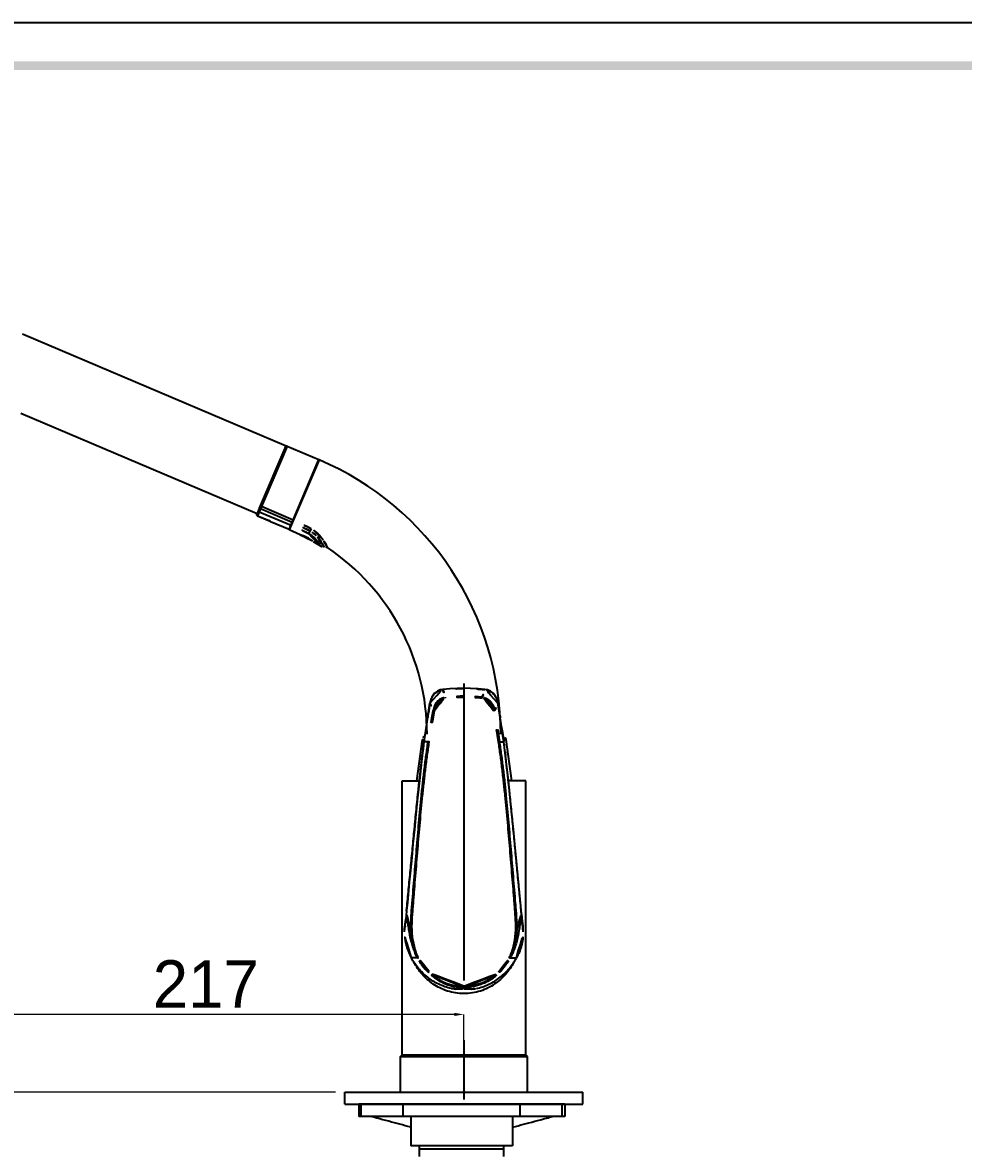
# Model space of a CAD drawing. Extents: x 16296660632 to 16296673174, y -37409619871 to -37409617131.
# Drawn here: x 16296672044.4 to 16296672440.2, y -37409617605.9 to -37409617131.2 of the extents above; entities that cross this region are included whole.
import ezdxf

# ---------------------------------------------------------------- set-up
doc = ezdxf.new("R2010")
doc.units = 0
doc.header["$LTSCALE"] = 10
doc.header["$MEASUREMENT"] = 0
doc.header["$PDMODE"] = 3
doc.header["$PDSIZE"] = -10
doc.linetypes.add('CENTER', pattern=[2, 1.25, -0.25, 0.25, -0.25])
doc.layers.get('0').update_dxf_attribs({"linetype": 'CONTINUOUS'})
doc.layers.get('DEFPOINTS').update_dxf_attribs({"linetype": 'CONTINUOUS'})
for name, color, linetype in [('02___PRT_ALL_AXES', 7, 'CONTINUOUS'), ('06___PRT_ALL_SURFS', 7, 'CONTINUOUS'), ('3500S01', 7, 'CONTINUOUS'), ('___SHELL_8_1', 7, 'CONTINUOUS'), ('标注', 1, 'CONTINUOUS')]:
    doc.layers.add(name, color=color, linetype=linetype)
doc.styles.add('Daelim Dimension', font='', dxfattribs={"height": 1})
doc.styles.get('Daelim Dimension').set_extended_font_data('나눔고딕')
doc.dimstyles.new('DEFAULT', dxfattribs={"dimscale": 2, "dimtxt": 2, "dimasz": 2, "dimexe": 0, "dimexo": 2, "dimgap": 1, "dimtad": 1, "dimdec": 1, "dimzin": 9, "dimdsep": 46, "dimtxsty": 'Daelim Dimension', "dimcen": 0.5, "dimclrd": 252, "dimclre": 252, "dimclrt": 3, "dimadec": 1, "dimazin": 0, "dimtfac": 1, "dimtdec": 1, "dimtix": 1, "dimtmove": 0, "dimatfit": 3, "dimfxl": 1, "dimtolj": 1, "dimtzin": 1, "dimlwd": 9, "dimlwe": 9, "dimarcsym": 0})

# ---------------------------------------------------------------- blocks, each defined once
blk = doc.blocks.new('*D9')
at = {"color": 5, "lineweight": 9, "transparency": 16777216}
for p, q in [((16296672008.97116, -37409617313.46023), (16296671921.23816, -37409617313.46023)), ((16296671921.23816, -37409617577.35965), (16296671921.23816, -37409617317.46023)), ((16296672176.03809, -37409617581.35965), (16296671921.23816, -37409617581.35965))]:
    blk.add_line(p, q, dxfattribs=at)
at = {"color": 5, "transparency": 16777216}
for points in [[(16296671920.5715, -37409617317.46023), (16296671921.90483, -37409617317.46023), (16296671921.23816, -37409617313.46023)], [(16296671920.5715, -37409617577.35965), (16296671921.90483, -37409617577.35965), (16296671921.23816, -37409617581.35965)]]:
    blk.add_solid(points, dxfattribs=at)
at = {"layer": 'DEFPOINTS', "color": 0, "transparency": 16777216}
for p in [(16296671921.23816, -37409617313.46023), (16296672012.97116, -37409617313.46023), (16296672180.03809, -37409617581.35965)]:
    blk.add_point(p, dxfattribs=at)
at = {"color": 7, "transparency": 16777216, "insert": (16296671908.35119, -37409617447.40994), "char_height": 20, "attachment_point": 5, "rotation": 90, "style": 'Daelim Dimension'}
blk.add_mtext('\\A1;268', dxfattribs=at)
blk = doc.blocks.new('*D11')
at = {"color": 5, "lineweight": 9, "transparency": 16777216}
for p, q in [((16296672012.9118, -37409617317.453453), (16296672012.9118, -37409617548.609772)), ((16296672226.081181, -37409617548.609772), (16296672016.9118, -37409617548.609772)), ((16296672230.081181, -37409617567.698288), (16296672230.081181, -37409617548.609772))]:
    blk.add_line(p, q, dxfattribs=at)
at = {"color": 5, "transparency": 16777216}
for points in [[(16296672016.9118, -37409617547.943108), (16296672016.9118, -37409617549.276443), (16296672012.9118, -37409617548.609772)], [(16296672226.081181, -37409617547.943108), (16296672226.081181, -37409617549.276443), (16296672230.081181, -37409617548.609772)]]:
    blk.add_solid(points, dxfattribs=at)
at = {"layer": 'DEFPOINTS', "color": 0, "transparency": 16777216}
for p in [(16296672012.9118, -37409617313.453453), (16296672012.9118, -37409617548.609772), (16296672230.081181, -37409617571.698288)]:
    blk.add_point(p, dxfattribs=at)
at = {"color": 7, "transparency": 16777216, "insert": (16296672121.49649, -37409617535.822937), "char_height": 20, "attachment_point": 5, "style": 'Daelim Dimension'}
blk.add_mtext('\\A1;217', dxfattribs=at)
blk = doc.blocks.new('*D13')
at = {"color": 5, "lineweight": 9, "transparency": 16777216}
for p, q in [((16296671992.894489, -37409617254.890663), (16296671872.35091, -37409617254.890663)), ((16296671872.35091, -37409617577.35965), (16296671872.35091, -37409617258.890663)), ((16296672176.03809, -37409617581.35965), (16296671872.35091, -37409617581.35965))]:
    blk.add_line(p, q, dxfattribs=at)
at = {"color": 5, "transparency": 16777216}
for points in [[(16296671871.68424, -37409617258.890663), (16296671873.01757, -37409617258.890663), (16296671872.35091, -37409617254.890663)], [(16296671871.68424, -37409617577.35965), (16296671873.01757, -37409617577.35965), (16296671872.35091, -37409617581.35965)]]:
    blk.add_solid(points, dxfattribs=at)
at = {"layer": 'DEFPOINTS', "color": 0, "transparency": 16777216}
for p in [(16296671872.35091, -37409617254.890663), (16296671996.894489, -37409617254.890663), (16296672180.03809, -37409617581.35965)]:
    blk.add_point(p, dxfattribs=at)
at = {"color": 7, "transparency": 16777216, "insert": (16296671858.94891, -37409617418.125153), "char_height": 20, "attachment_point": 5, "rotation": 90, "style": 'Daelim Dimension'}
blk.add_mtext('\\A1;326.5', dxfattribs=at)

msp = doc.modelspace()

# ---------------------------------------------------------------- linework, layer by layer
at = {"color": 7, "linetype": 'Continuous'}
for p, q in [((16296672169.161039, -37409617315.232384), (16296672156.646441, -37409617344.683777)), ((16296672161.1959, -37409617346.762306), (16296672156.646441, -37409617344.683777)), ((16296672169.87686, -37409617351.600754), (16296672166.8657, -37409617349.784119)), ((16296672237.79113, -37409617415.487503), (16296672237.8283, -37409617415.135437)), ((16296672238.9067, -37409617411.939507), (16296672238.917919, -37409617411.827347)), ((16296672244.36183, -37409617417.628952), (16296672244.395559, -37409617417.619713)), ((16296672246.86655, -37409617433.852989), (16296672246.06929, -37409617428.305153)), ((16296672212.4702, -37409617432.982277), (16296672213.420759, -37409617432.982277)), ((16296672244.65131, -37409617433.92543), (16296672244.641451, -37409617433.862244)), ((16296672245.10845, -37409617433.859657), (16296672245.098591, -37409617433.796494)), ((16296672245.10844, -37409617433.859657), (16296672246.8489, -37409617433.85965)), ((16296672246.74161, -37409617432.982277), (16296672247.69216, -37409617432.982277)), ((16296672246.84568, -37409617433.836708), (16296672246.842489, -37409617433.813766)), ((16296672246.848869, -37409617433.859657), (16296672246.84568, -37409617433.836708)), ((16296672246.84889, -37409617433.859642), (16296672246.86655, -37409617433.852997)), ((16296672254.170799, -37409617504.816292), (16296672254.16515, -37409617504.757812)), ((16296672254.174299, -37409617504.852478), (16296672254.170799, -37409617504.816292)), ((16296672254.4018, -37409617507.123573), (16296672254.17157, -37409617504.756317)), ((16296672254.171631, -37409617504.911987), (16296672254.174259, -37409617504.852417)), ((16296672254.19898, -37409617505.108063), (16296672254.174259, -37409617504.852417)), ((16296672254.322969, -37409617506.386848), (16296672254.19898, -37409617505.108063)), ((16296672254.745831, -37409617510.679604), (16296672254.736401, -37409617510.5858)), ((16296672254.877899, -37409617511.881409), (16296672254.745411, -37409617510.580948)), ((16296672205.081181, -37409617513.85965), (16296672205.137341, -37409617512.200813)), ((16296672254.92066, -37409617512.392967), (16296672254.87598, -37409617511.961014)), ((16296672255.081181, -37409617513.85965), (16296672254.877899, -37409617511.881409)), ((16296672255.081181, -37409617513.85965), (16296672254.92066, -37409617512.392967)), ((16296672255.081181, -37409617513.85965), (16296672255.025021, -37409617512.20079)), ((16296672249.60153, -37409617524.860367), (16296672252.148979, -37409617524.860397)), ((16296672226.831181, -37409617537.934647), (16296672226.831181, -37409617537.824547)), ((16296672233.331181, -37409617537.824547), (16296672233.331181, -37409617537.934647)), ((16296672203.38118, -37409617581.35965), (16296672203.38118, -37409617566.35965)), ((16296672256.781179, -37409617581.35965), (16296672256.781179, -37409617566.35965)), ((16296672180.03809, -37409617586.35965), (16296672180.03809, -37409617581.35965)), ((16296672203.381651, -37409617581.35965), (16296672256.78072, -37409617581.35965)), ((16296672280.124281, -37409617586.35965), (16296672280.124281, -37409617581.35965)), ((16296672185.819969, -37409617586.35965), (16296672185.819969, -37409617591.559647)), ((16296672272.487499, -37409617586.35965), (16296672185.82011, -37409617586.35965)), ((16296672186.891769, -37409617591.559647), (16296672186.891769, -37409617586.35965)), ((16296672204.558689, -37409617591.559647), (16296672204.558689, -37409617586.35965)), ((16296672253.74893, -37409617591.559647), (16296672253.74893, -37409617586.35965)), ((16296672271.41585, -37409617591.559647), (16296672271.41585, -37409617586.35965)), ((16296672272.48764, -37409617586.35965), (16296672272.48764, -37409617591.559647)), ((16296672272.487499, -37409617591.559647), (16296672185.82011, -37409617591.559647)), ((16296672207.753811, -37409617591.559647), (16296672207.753811, -37409617603.85965)), ((16296672250.55381, -37409617591.559647), (16296672250.55381, -37409617603.85965))]:
    msp.add_line(p, q, dxfattribs=at)
at = {"color": 9, "linetype": 'Continuous'}
msp.add_line((16296672165.80183, -37409617344.224197), (16296672164.72632, -37409617346.258957), dxfattribs=at)
for p, q in [((16296672180.03809, -37409617581.35965), (16296672280.124281, -37409617581.35965)), ((16296672180.03809, -37409617586.35965), (16296672280.124281, -37409617586.35965)), ((16296672211.35253, -37409617608.35965), (16296672211.35253, -37409617603.85965)), ((16296672246.95253, -37409617608.35965), (16296672246.95253, -37409617603.85965))]:
    msp.add_line(p, q)
at = {"color": 2}
msp.add_lwpolyline([(16296671793.750851, -37409617131.239197), (16296673174.182779, -37409617131.239197), (16296673174.182779, -37409618103.587517), (16296671793.750851, -37409618103.587517)], close=True, dxfattribs=at)
at = {"ltscale": 0.5}
msp.add_lwpolyline([(16296671793.750851, -37409617131.239197), (16296673174.182779, -37409617131.239197), (16296673174.182779, -37409618103.587517), (16296671793.750851, -37409618103.587517)], close=True, dxfattribs=at)
at = {"color": 7, "linetype": 'Continuous'}
for points in [[(16296672238.917919, -37409617411.827347), (16296672236.04377, -37409617411.58625), (16296672232.915621, -37409617411.429268), (16296672230.081181, -37409617411.383148)], [(16296672244.395559, -37409617417.619713), (16296672244.025221, -37409617416.163383), (16296672243.322531, -37409617414.685287), (16296672242.380381, -37409617413.490334), (16296672241.25065, -37409617412.603149), (16296672239.98983, -37409617412.041061), (16296672238.91791, -37409617411.827431)], [(16296672246.06929, -37409617428.305153), (16296672245.21862, -37409617422.729958), (16296672244.395571, -37409617417.619713)], [(16296672252.056259, -37409617482.689659), (16296672251.50308, -37409617476.924492), (16296672250.91811, -37409617470.850517), (16296672250.288111, -37409617464.414383), (16296672249.589491, -37409617457.536583), (16296672248.797079, -37409617450.149094), (16296672247.893551, -37409617442.1875), (16296672246.86656, -37409617433.852997)], [(16296672254.17157, -37409617504.756317), (16296672253.85508, -37409617501.470551), (16296672253.47135, -37409617497.464272), (16296672253.045389, -37409617493.020363), (16296672252.056259, -37409617482.689659)], [(16296672254.745411, -37409617510.58094), (16296672254.607599, -37409617509.20871), (16296672254.4018, -37409617507.123573)]]:
    msp.add_lwpolyline(points, dxfattribs=at)
for centre, radius, start, end in [((16296672120.08036, -37409617430.737083), 125.5, 0, 66.97823938), ((16296672170.941799, -37409617349.908142), 1.999716, 237.82289545, 278.43231012), ((16296672171.528311, -37409617353.864449), 1.99979, 56.20539473, 98.43252632), ((16296672120.08036, -37409617430.737083), 94.5, 0, 56.20715246), ((16296672230.127041, -37409617499.785622), 88.292922, 90.02972498, 95.76663796), ((16296672230.085541, -37409617488.174217), 73.450866, 90.00338777, 96.05802181), ((16296672230.08255, -37409617489.126587), 74.046122, 90.00109283, 95.97814006), ((16296672230.03533, -37409617499.785622), 88.292922, 84.23336204, 89.97027502), ((16296672230.07683, -37409617488.174217), 73.450866, 83.94197819, 89.99661223), ((16296672230.079809, -37409617489.126587), 74.046122, 84.02185994, 89.99890717), ((16296672151.27997, -37409617384.151627), 91.927206, 340.3031201, 342.40515916), ((16296669610.05789, -37409617842.52948), 2666.090722, 8.817184518, 9.101292432), ((16296669850.030951, -37409617807.372414), 2424.027226, 8.865407961, 9.177883019), ((16296672094.42646, -37409617355.157608), 162.429326, 336.18544308, 337.38074031), ((16296671617.64982, -37409617521.967194), 635.338035, 7.975413554, 9.452081579), ((16296672120.08036, -37409617430.737083), 125.5, 3.16251116, 4.13974572), ((16296672214.34985, -37409617433.259651), 1.9, 112.3471268, 171.60547794), ((16296672245.812519, -37409617433.259651), 1.9, 8.39452206, 67.6528732), ((16296672073.818239, -37409617458.022888), 174.709682, 7.40374661, 7.94981989), ((16296671877.346251, -37409617483.140648), 372.780537, 6.69548471, 7.34071579), ((16296673450.02537, -37409617390.776863), 1201.278444, 185.522536503, 185.723707266), ((16296672847.25042, -37409617451.147346), 595.487849, 185.737767447, 185.861666644), ((16296672230.114639, -37409617514.571068), 21.585716, 332.04379049, 334.14249926), ((16296672232.21073, -37409617515.636047), 19.685772, 332.057727, 334.41567932)]:
    msp.add_arc(centre, radius, start, end, dxfattribs=at)
at = {"color": 9, "linetype": 'Continuous'}
for radius, start in [(95.550068, 62.14391307), (96.792807, 62.14391307), (97.851577, 62.14420293)]:
    msp.add_arc((16296672120.08036, -37409617430.737083), radius, start, 66.97823938, dxfattribs=at)
for points, knots in [([(16296672170.863411, -37409617348.950089), (16296672170.2533, -37409617348.038742), (16296672169.17255, -37409617346.70005), (16296672167.401159, -37409617345.177856), (16296672166.353889, -37409617344.516296), (16296672165.80127, -37409617344.2239)], [0, 0, 0, 0, 0.4707778603, 0.731621054, 1, 1, 1, 1]), ([(16296672164.72633, -37409617346.258957), (16296672165.16592, -37409617346.491386), (16296672165.986879, -37409617347.012383), (16296672167.05582, -37409617347.91378), (16296672167.9312, -37409617348.836639), (16296672168.62396, -37409617349.701752), (16296672169.091101, -37409617350.360283), (16296672169.389629, -37409617350.811798), (16296672169.559851, -37409617351.079376), (16296672169.677891, -37409617351.270592), (16296672169.75308, -37409617351.394829), (16296672169.796949, -37409617351.4673), (16296672169.82843, -37409617351.5205), (16296672169.857929, -37409617351.56739), (16296672169.86338, -37409617351.580269), (16296672169.879499, -37409617351.603142), (16296672169.87719, -37409617351.60096)], [0, 0, 0, 0, 0.1985451037, 0.3865075241, 0.5569908763, 0.7055908088, 0.8286705276, 0.8792503929, 0.921669761, 0.9553603113, 0.9688033413, 0.9799116333, 0.9886351257, 0.99492412, 0.9987289622, 1, 1, 1, 1]), ([(16296672167.89469, -37409617347.065437), (16296672167.516911, -37409617346.698196), (16296672166.69895, -37409617345.99733), (16296672165.789289, -37409617345.418297), (16296672165.30711, -37409617345.160294)], [0, 0, 0, 0, 0.4906837675, 1, 1, 1, 1]), ([(16296672171.23505, -37409617351.886276), (16296672171.23649, -37409617351.887947), (16296672171.226839, -37409617351.87056), (16296672171.22369, -37409617351.861069), (16296672171.20546, -37409617351.824883), (16296672171.175301, -37409617351.762009), (16296672171.118361, -37409617351.647057), (16296672171.033871, -37409617351.478317), (16296672170.923401, -37409617351.263763), (16296672170.729481, -37409617350.897102), (16296672170.260201, -37409617350.059273), (16296672169.58563, -37409617349.019814), (16296672168.716579, -37409617347.916656), (16296672168.184731, -37409617347.347389), (16296672167.89469, -37409617347.065437)], [0, 0, 0, 0, 0.0011209913, 0.0046139713, 0.0104634159, 0.0186537718, 0.0419918227, 0.0743734575, 0.1153821047, 0.1645892219, 0.2856333302, 0.6041037327, 0.794085013, 1, 1, 1, 1]), ([(16296672172.640619, -37409617352.202568), (16296672172.63707, -37409617352.198288), (16296672172.63397, -37409617352.185669), (16296672172.623911, -37409617352.16613), (16296672172.60652, -37409617352.125633), (16296672172.57523, -37409617352.057312), (16296672172.52816, -37409617351.953331), (16296672172.46715, -37409617351.821457), (16296672172.359591, -37409617351.592461), (16296672172.191299, -37409617351.245781), (16296672171.94599, -37409617350.765907), (16296672171.643259, -37409617350.210197), (16296672171.281059, -37409617349.593193), (16296672171.01001, -37409617349.169067), (16296672170.863411, -37409617348.950089)], [0, 0, 0, 0, 0.0044944812, 0.0100771019, 0.0178742897, 0.0400524837, 0.070877365, 0.1101290231, 0.1575243403, 0.2754201277, 0.4216726158, 0.5932029044, 0.7869559589, 1, 1, 1, 1])]:
    msp.add_open_spline(points, degree=3, knots=knots, dxfattribs=at)
at = {"color": 7, "linetype": 'Continuous'}
for points, knots in [([(16296672161.1959, -37409617346.762306), (16296672161.501829, -37409617346.844002), (16296672162.532141, -37409617347.15625), (16296672164.22443, -37409617347.887367), (16296672165.77783, -37409617348.891502), (16296672166.620399, -37409617349.572998), (16296672166.8657, -37409617349.784119)], [0, 0, 0, 0, 0.1467626476, 0.4983564665, 0.8499724078, 1, 1, 1, 1]), ([(16296672242.5821, -37409617420.799713), (16296672242.48077, -37409617420.167473), (16296672242.143761, -37409617418.919746), (16296672241.32733, -37409617417.513046), (16296672240.42642, -37409617416.593582), (16296672239.63254, -37409617416.038849), (16296672238.743771, -37409617415.652809), (16296672238.110279, -37409617415.521507), (16296672237.79113, -37409617415.487503)], [0, 0, 0, 0, 0.2498130964, 0.4993525097, 0.6244702424, 0.7496078324, 0.8747799162, 1, 1, 1, 1]), ([(16296672243.026079, -37409617420.742981), (16296672242.908461, -37409617420.070229), (16296672242.52549, -37409617418.745262), (16296672241.62315, -37409617417.264053), (16296672240.64501, -37409617416.301643), (16296672239.791389, -37409617415.721802), (16296672238.842381, -37409617415.315964), (16296672238.16815, -37409617415.174004), (16296672237.8283, -37409617415.135437)], [0, 0, 0, 0, 0.2499081964, 0.4995042547, 0.624616364, 0.7497235408, 0.8748444546, 1, 1, 1, 1]), ([(16296672244.361839, -37409617417.628952), (16296672244.238979, -37409617416.936127), (16296672243.829069, -37409617415.572968), (16296672242.863449, -37409617414.0672), (16296672241.83161, -37409617413.099388), (16296672240.93906, -37409617412.51992), (16296672239.954081, -37409617412.116722), (16296672239.257509, -37409617411.976837), (16296672238.9067, -37409617411.939507)], [0, 0, 0, 0, 0.2497322475, 0.4992671718, 0.6244183439, 0.7495833993, 0.8747879148, 1, 1, 1, 1]), ([(16296672242.5821, -37409617420.799713), (16296672242.66996, -37409617420.785683), (16296672242.81761, -37409617420.764473), (16296672242.9659, -37409617420.746033), (16296672243.026079, -37409617420.742973)], [0, 0, 0, 0, 0.5961887817, 1, 1, 1, 1]), ([(16296672244.6415, -37409617433.862228), (16296672244.690001, -37409617433.854721), (16296672244.842211, -37409617433.831833), (16296672244.99439, -37409617433.808258), (16296672245.098591, -37409617433.796494)], [0, 0, 0, 0, 0.3187863389, 1, 1, 1, 1]), ([(16296672244.651291, -37409617433.92543), (16296672244.699789, -37409617433.917923), (16296672244.85203, -37409617433.895027), (16296672245.00424, -37409617433.871452), (16296672245.10844, -37409617433.859657)], [0, 0, 0, 0, 0.3188317928, 1, 1, 1, 1]), ([(16296672249.538031, -37409617523.984818), (16296672249.94516, -37409617523.136093), (16296672250.64015, -37409617521.379387), (16296672251.580549, -37409617517.727524), (16296672252.018259, -37409617513.015457), (16296672251.85066, -37409617508.307777), (16296672251.57513, -37409617504.548866), (16296672251.34613, -37409617501.729012), (16296672251.1182, -37409617498.9077), (16296672250.811769, -37409617495.143303), (16296672250.424841, -37409617490.434952), (16296672249.958691, -37409617484.781807), (16296672249.329691, -37409617477.238319), (16296672248.53582, -37409617467.804062), (16296672247.66354, -37409617458.373558), (16296672246.86566, -37409617450.836647), (16296672246.20656, -37409617445.189537), (16296672245.60008, -37409617440.490334), (16296672245.072309, -37409617436.736816), (16296672244.796539, -37409617434.861794), (16296672244.651291, -37409617433.92543)], [0, 0, 0, 0, 0.0311204693, 0.0622339918, 0.1244139506, 0.1866799617, 0.2178417105, 0.2490182306, 0.2802101129, 0.3114181694, 0.3738800398, 0.4363924126, 0.4989443038, 0.6241323672, 0.7493900185, 0.8120358989, 0.8746894544, 0.9373461297, 0.9686739539, 1, 1, 1, 1]), ([(16296672249.96686, -37409617524.137497), (16296672250.78256, -37409617522.439148), (16296672251.942261, -37409617518.803619), (16296672252.487961, -37409617513.149582), (16296672252.33243, -37409617508.428749), (16296672252.0574, -37409617504.661873), (16296672251.748791, -37409617500.892662), (16296672251.364941, -37409617496.177094), (16296672250.89756, -37409617490.514526), (16296672250.429199, -37409617484.84713), (16296672249.79785, -37409617477.284332), (16296672249.002399, -37409617467.825729), (16296672248.130409, -37409617458.370667), (16296672247.332809, -37409617450.814056), (16296672246.672819, -37409617445.15229), (16296672246.06389, -37409617440.441032), (16296672245.532459, -37409617436.678108), (16296672245.25473, -37409617434.798363), (16296672245.10844, -37409617433.859657)], [0, 0, 0, 0, 0.0621397396, 0.1243100681, 0.1865624831, 0.2177165838, 0.2488879471, 0.3112881753, 0.3737581436, 0.4362807228, 0.4988438711, 0.6240562973, 0.7493390678, 0.8119971937, 0.8746628199, 0.9373320533, 0.9686667034, 1, 1, 1, 1]), ([(16296672246.855049, -37409617433.810112), (16296672246.85635, -37409617433.809639), (16296672246.85792, -37409617433.809036), (16296672246.860121, -37409617433.807716), (16296672246.86006, -37409617433.807121)], [0, 0, 0, 0, 0.7013571128, 1, 1, 1, 1]), ([(16296672254.16515, -37409617504.757812), (16296672253.9149, -37409617502.168854), (16296672253.409, -37409617496.886574), (16296672252.641331, -37409617488.888657), (16296672251.86095, -37409617480.751358), (16296672251.0744, -37409617472.568832), (16296672250.27714, -37409617464.358307), (16296672249.16044, -37409617453.386147), (16296672248.23562, -37409617445.159889), (16296672247.584431, -37409617439.677788)], [0, 0, 0, 0, 0.1192884939, 0.2433655368, 0.3684876453, 0.494195591, 0.6203639927, 0.7468110098, 1, 1, 1, 1]), ([(16296672249.96632, -37409617524.137138), (16296672250.36132, -37409617523.402451), (16296672251.058331, -37409617521.88736), (16296672251.864651, -37409617519.528893), (16296672252.501169, -37409617517.130348), (16296672253.03219, -37409617514.712288), (16296672253.447241, -37409617512.275352), (16296672253.7915, -37409617509.8302), (16296672254.03433, -37409617507.374443), (16296672254.135139, -37409617505.733063), (16296672254.171631, -37409617504.911987)], [0, 0, 0, 0, 0.1262853435, 0.2518225553, 0.3769321817, 0.5018048227, 0.6265037052, 0.7510909491, 0.8755728638, 1, 1, 1, 1]), ([(16296672254.74474, -37409617510.574333), (16296672254.707041, -37409617510.202057), (16296672254.52039, -37409617508.348686), (16296672254.33629, -37409617506.495064), (16296672254.18124, -37409617505.014603)], [0, 0, 0, 0, 0.2008744065, 1, 1, 1, 1]), ([(16296672252.14901, -37409617524.860352), (16296672252.37669, -37409617524.431923), (16296672252.83506, -37409617523.578461), (16296672253.43244, -37409617522.256287), (16296672253.856701, -37409617521.128189), (16296672254.14966, -37409617520.213142), (16296672254.339399, -37409617519.519943), (16296672254.504919, -37409617518.821793), (16296672254.702181, -37409617517.887299), (16296672254.97402, -37409617516.241508), (16296672255.078739, -37409617514.811348), (16296672255.081181, -37409617513.85965)], [0, 0, 0, 0, 0.1264933661, 0.2524796422, 0.3779377109, 0.4404900621, 0.5029151258, 0.565257769, 0.627530457, 0.7518812447, 1, 1, 1, 1]), ([(16296672224.831181, -37409617537.697304), (16296672223.913601, -37409617537.497017), (16296672222.105021, -37409617536.999397), (16296672219.501841, -37409617535.964684), (16296672217.06679, -37409617534.630051), (16296672214.825109, -37409617533.041878), (16296672212.77951, -37409617531.25013), (16296672210.34804, -37409617528.639259), (16296672208.840891, -37409617526.417542), (16296672208.013359, -37409617524.860352)], [0, 0, 0, 0, 0.1291372801, 0.2573431145, 0.3843227583, 0.5099858896, 0.6343790756, 0.7575315294, 1, 1, 1, 1]), ([(16296672235.331181, -37409617537.697304), (16296672236.24877, -37409617537.497017), (16296672238.05735, -37409617536.999397), (16296672240.660521, -37409617535.964684), (16296672243.095579, -37409617534.630051), (16296672245.33725, -37409617533.041878), (16296672247.382851, -37409617531.25013), (16296672249.81432, -37409617528.639259), (16296672251.32147, -37409617526.417542), (16296672252.14901, -37409617524.860352)], [0, 0, 0, 0, 0.1291372801, 0.2573431145, 0.3843227583, 0.5099858896, 0.6343790756, 0.7575315294, 1, 1, 1, 1]), ([(16296672244.757311, -37409617530.603073), (16296672245.62286, -37409617529.722618), (16296672246.83963, -37409617528.317772), (16296672248.265909, -37409617526.300888), (16296672248.89304, -37409617525.235733), (16296672249.182039, -37409617524.690773)], [0, 0, 0, 0, 0.500118738, 0.7501340445, 1, 1, 1, 1]), ([(16296672249.182039, -37409617524.690773), (16296672249.23107, -37409617524.716164), (16296672249.32275, -37409617524.761772), (16296672249.446239, -37409617524.816643), (16296672249.531521, -37409617524.849579), (16296672249.57906, -37409617524.860687), (16296672249.59601, -37409617524.862427), (16296672249.601561, -37409617524.86039)], [0, 0, 0, 0, 0.3640184889, 0.6740576628, 0.8930735816, 0.9610314267, 1, 1, 1, 1]), ([(16296672249.538031, -37409617523.984818), (16296672249.58831, -37409617524.008347), (16296672249.682301, -37409617524.050453), (16296672249.80871, -37409617524.100433), (16296672249.89592, -37409617524.129883), (16296672249.944241, -37409617524.138901), (16296672249.961411, -37409617524.139793), (16296672249.96689, -37409617524.137444)], [0, 0, 0, 0, 0.3637010964, 0.6737766843, 0.8929130818, 0.9609283342, 1, 1, 1, 1]), ([(16296672230.081181, -37409617539.863312), (16296672228.89427, -37409617539.86319), (16296672226.536579, -37409617539.675583), (16296672223.13493, -37409617538.855507), (16296672219.981581, -37409617537.568451), (16296672216.25326, -37409617535.381447), (16296672212.3421, -37409617531.885201), (16296672210.01545, -37409617528.468109), (16296672209.07929, -37409617526.690979)], [0, 0, 0, 0, 0.1368619051, 0.2713666223, 0.4019632718, 0.5281182402, 0.7683853321, 1, 1, 1, 1]), ([(16296672251.098459, -37409617526.66172), (16296672250.1633, -37409617528.442322), (16296672247.837561, -37409617531.866333), (16296672243.92458, -37409617535.370377), (16296672240.19322, -37409617537.562508), (16296672237.03653, -37409617538.852821), (16296672233.630619, -37409617539.675056), (16296672231.26972, -37409617539.863182), (16296672230.081181, -37409617539.863312)], [0, 0, 0, 0, 0.231622024, 0.4718684678, 0.5980150882, 0.7286095172, 0.863122833, 1, 1, 1, 1]), ([(16296672245.094049, -37409617530.881027), (16296672245.948339, -37409617530.012543), (16296672247.160179, -37409617528.619308), (16296672248.6224, -37409617526.57222), (16296672249.285311, -37409617525.455803), (16296672249.60125, -37409617524.860474)], [0, 0, 0, 0, 0.4845266404, 0.7319436782, 1, 1, 1, 1]), ([(16296672230.081181, -37409617537.203377), (16296672229.38236, -37409617537.203377), (16296672227.98382, -37409617537.13884), (16296672225.906679, -37409617536.830391), (16296672223.87388, -37409617536.309647), (16296672221.88838, -37409617535.635078), (16296672219.9788, -37409617534.764313), (16296672218.20245, -37409617533.647758), (16296672216.569111, -37409617532.337387), (16296672215.556669, -37409617531.377701), (16296672215.068199, -37409617530.881027)], [0, 0, 0, 0, 0.1251646848, 0.2503067233, 0.3754274837, 0.500510584, 0.6255070322, 0.7504015492, 0.875227501, 1, 1, 1, 1]), ([(16296672230.081181, -37409617536.791328), (16296672229.397881, -37409617536.791328), (16296672228.03038, -37409617536.728203), (16296672225.999439, -37409617536.42588), (16296672224.01202, -37409617535.915779), (16296672222.070869, -37409617535.255569), (16296672220.203779, -37409617534.403923), (16296672218.467859, -37409617533.310516), (16296672216.87211, -37409617532.027634), (16296672215.882601, -37409617531.088814), (16296672215.40505, -37409617530.603073)], [0, 0, 0, 0, 0.1251653838, 0.2503076675, 0.3754288831, 0.5005115875, 0.6255056264, 0.7503980605, 0.8752260449, 1, 1, 1, 1]), ([(16296672230.081181, -37409617536.791328), (16296672230.764481, -37409617536.791328), (16296672232.13199, -37409617536.728203), (16296672234.16292, -37409617536.42588), (16296672236.150339, -37409617535.915779), (16296672238.091499, -37409617535.255569), (16296672239.95858, -37409617534.403923), (16296672241.6945, -37409617533.310516), (16296672243.290251, -37409617532.027634), (16296672244.27977, -37409617531.088814), (16296672244.757311, -37409617530.603073)], [0, 0, 0, 0, 0.1251653838, 0.2503076675, 0.3754288831, 0.5005115875, 0.6255056264, 0.7503980605, 0.8752260449, 1, 1, 1, 1]), ([(16296672230.081181, -37409617537.203377), (16296672230.780001, -37409617537.203377), (16296672232.178539, -37409617537.13884), (16296672234.25568, -37409617536.830391), (16296672236.288481, -37409617536.309647), (16296672238.273979, -37409617535.635078), (16296672240.183559, -37409617534.764313), (16296672241.959909, -37409617533.647758), (16296672243.59325, -37409617532.337387), (16296672244.60569, -37409617531.377701), (16296672245.09417, -37409617530.881027)], [0, 0, 0, 0, 0.1251646848, 0.2503067233, 0.3754274837, 0.500510584, 0.6255070322, 0.7504015492, 0.875227501, 1, 1, 1, 1]), ([(16296672244.757299, -37409617530.603073), (16296672244.79607, -37409617530.640404), (16296672244.86854, -37409617530.708221), (16296672244.9566, -37409617530.785652), (16296672245.016781, -37409617530.833969), (16296672245.05032, -37409617530.858902), (16296672245.074659, -37409617530.873894), (16296672245.08881, -37409617530.880989), (16296672245.09417, -37409617530.881027)], [0, 0, 0, 0, 0.3681425767, 0.679122071, 0.8013553942, 0.8968245788, 0.9633057975, 1, 1, 1, 1]), ([(16296672224.831181, -37409617537.697304), (16296672224.96517, -37409617537.726547), (16296672225.22611, -37409617537.77977), (16296672225.60309, -37409617537.845978), (16296672225.94544, -37409617537.896263), (16296672226.24118, -37409617537.931221), (16296672226.48247, -37409617537.95118), (16296672226.65876, -37409617537.959801), (16296672226.768299, -37409617537.95549), (16296672226.816099, -37409617537.9487), (16296672226.831181, -37409617537.939201), (16296672226.831181, -37409617537.934647)], [0, 0, 0, 0, 0.2030841875, 0.3942741507, 0.5667458245, 0.7152782632, 0.8355308952, 0.9242049571, 0.9789166578, 0.9932547278, 1, 1, 1, 1]), ([(16296672226.831181, -37409617537.824547), (16296672226.831181, -37409617537.817383), (16296672226.857201, -37409617537.803337), (16296672226.902, -37409617537.798264), (16296672226.981581, -37409617537.791641), (16296672227.14233, -37409617537.790817), (16296672227.41394, -37409617537.798553), (16296672227.81241, -37409617537.816658), (16296672228.298519, -37409617537.838531), (16296672228.853121, -37409617537.859093), (16296672229.45507, -37409617537.873528), (16296672229.869829, -37409617537.877007), (16296672230.081181, -37409617537.877007)], [0, 0, 0, 0, 0.0066036773, 0.0213008138, 0.045145599, 0.0781393005, 0.1703394885, 0.2944716046, 0.4457129158, 0.6181769106, 0.8054287248, 1, 1, 1, 1]), ([(16296672230.081181, -37409617537.877007), (16296672230.429701, -37409617537.877007), (16296672231.089701, -37409617537.86776), (16296672231.99054, -37409617537.834373), (16296672232.62878, -37409617537.802429), (16296672233.015659, -37409617537.790878), (16296672233.16147, -37409617537.791061), (16296672233.22097, -37409617537.794922)], [0, 0, 0, 0, 0.3328410015, 0.6302898271, 0.8609086233, 0.9430579377, 1, 1, 1, 1]), ([(16296672233.22097, -37409617537.794922), (16296672233.248659, -37409617537.796707), (16296672233.27997, -37409617537.798317), (16296672233.331181, -37409617537.813423), (16296672233.331181, -37409617537.824547)], [0, 0, 0, 0, 0.713642203, 1, 1, 1, 1]), ([(16296672233.331181, -37409617537.934647), (16296672233.331181, -37409617537.941811), (16296672233.3624, -37409617537.952744), (16296672233.38261, -37409617537.953796), (16296672233.399879, -37409617537.955116)], [0, 0, 0, 0, 0.2927294945, 1, 1, 1, 1]), ([(16296672233.399879, -37409617537.955116), (16296672233.48715, -37409617537.961761), (16296672233.72143, -37409617537.949478), (16296672234.145929, -37409617537.908546), (16296672234.703199, -37409617537.82473), (16296672235.112591, -37409617537.745018), (16296672235.331181, -37409617537.697304)], [0, 0, 0, 0, 0.1345370916, 0.3590690034, 0.6560997572, 1, 1, 1, 1])]:
    msp.add_open_spline(points, degree=3, knots=knots, dxfattribs=at)
for points in [[(16296672246.84248, -37409617433.813766), (16296672246.84671, -37409617433.812714), (16296672246.850941, -37409617433.811592), (16296672246.855049, -37409617433.810112)], [(16296672254.17429, -37409617504.852341), (16296672254.17729, -37409617504.840492), (16296672254.178419, -37409617504.827972), (16296672254.177299, -37409617504.815804)]]:
    msp.add_open_spline(points, degree=3, dxfattribs=at)
for points, start_tangent, end_tangent in [([(16296672207.753731, -37409617596.092079), (16296672205.33563, -37409617595.443031), (16296672200.851589, -37409617594.2379), (16296672196.041479, -37409617592.943703), (16296672190.901211, -37409617591.559647)], (-0.9658544545, 0.2590852614), (-0.9655918931, 0.2600621001)), ([(16296672250.55389, -37409617596.092079), (16296672252.971979, -37409617595.443031), (16296672257.45603, -37409617594.2379), (16296672262.26613, -37409617592.943703), (16296672267.40641, -37409617591.559647)], (0.9658544545, 0.2590852614), (0.9655918931, 0.2600621001))]:
    msp.add_spline(points, degree=3, dxfattribs=dict(at, start_tangent=start_tangent, end_tangent=end_tangent))
at = {"color": 5, "ltscale": 40}
msp.add_trace([(16296671811.89945, -37409617147.619202), (16296671811.89945, -37409617151.156387), (16296673156.03418, -37409617147.619202), (16296673156.03418, -37409617151.156387)], dxfattribs=at)
at = {"layer": '02___PRT_ALL_AXES', "color": 7, "linetype": 'Continuous'}
for p, q in [((16296672212.4702, -37409617432.982277), (16296672210.081181, -37409617450.35965)), ((16296672247.69216, -37409617432.982277), (16296672250.081181, -37409617450.35965)), ((16296672230.081181, -37409617537.203377), (16296672230.081181, -37409617537.877007)), ((16296672207.753811, -37409617591.559647), (16296672207.753811, -37409617603.85965)), ((16296672250.55381, -37409617591.559647), (16296672250.55381, -37409617603.85965)), ((16296672250.55381, -37409617603.85965), (16296672207.753811, -37409617603.85965)), ((16296672246.95253, -37409617605.35965), (16296672211.35253, -37409617605.35965))]:
    msp.add_line(p, q, dxfattribs=at)
at = {"layer": '06___PRT_ALL_SURFS', "color": 7, "linetype": 'Continuous'}
for p, q in [((16296672221.255659, -37409617411.939507), (16296672221.24444, -37409617411.827347)), ((16296672222.371229, -37409617415.487503), (16296672222.334061, -37409617415.135437)), ((16296672215.800529, -37409617417.628952), (16296672215.766809, -37409617417.619713)), ((16296672213.313471, -37409617433.859642), (16296672213.295811, -37409617433.852997)), ((16296672215.053921, -37409617433.859657), (16296672213.313459, -37409617433.85965)), ((16296672213.313499, -37409617433.859657), (16296672213.316681, -37409617433.836708)), ((16296672213.316681, -37409617433.836708), (16296672213.31988, -37409617433.813766)), ((16296672215.053909, -37409617433.859657), (16296672215.06378, -37409617433.796494)), ((16296672215.511049, -37409617433.92543), (16296672215.52092, -37409617433.862244)), ((16296672204.081181, -37409617450.35965), (16296672211.34281, -37409617450.35965)), ((16296672204.081181, -37409617565.659653), (16296672204.081181, -37409617450.35965)), ((16296672256.081181, -37409617450.35965), (16296672248.81967, -37409617450.35965)), ((16296672256.081181, -37409617565.659653), (16296672256.081181, -37409617450.35965)), ((16296672206.30722, -37409617501.471268), (16296672205.981581, -37409617504.851707)), ((16296672205.963381, -37409617505.108063), (16296672205.9881, -37409617504.852417)), ((16296672205.98806, -37409617504.852478), (16296672205.99156, -37409617504.816292)), ((16296672205.346849, -37409617510.169197), (16296672205.25725, -37409617510.867111)), ((16296672205.28446, -37409617511.881409), (16296672205.41711, -37409617510.579376)), ((16296672205.416531, -37409617510.679604), (16296672205.426109, -37409617510.584267)), ((16296672205.081181, -37409617513.85965), (16296672205.28446, -37409617511.881409)), ((16296672205.081181, -37409617513.85965), (16296672205.241699, -37409617512.392967)), ((16296672205.241699, -37409617512.392967), (16296672205.286381, -37409617511.961014)), ((16296672210.560841, -37409617524.860367), (16296672208.01338, -37409617524.860397)), ((16296672203.38118, -37409617566.35965), (16296672204.081181, -37409617565.659653)), ((16296672203.38118, -37409617566.35965), (16296672256.781179, -37409617566.35965)), ((16296672204.081181, -37409617565.659653), (16296672256.081181, -37409617565.659653)), ((16296672256.781179, -37409617566.35965), (16296672256.081181, -37409617565.659653))]:
    msp.add_line(p, q, dxfattribs=at)
for points in [[(16296672230.081181, -37409617411.383148), (16296672227.24675, -37409617411.429268), (16296672224.118589, -37409617411.58625), (16296672221.24444, -37409617411.827347)], [(16296672221.24445, -37409617411.827431), (16296672220.172541, -37409617412.041061), (16296672218.911711, -37409617412.603149), (16296672217.781981, -37409617413.490334), (16296672216.83983, -37409617414.685287), (16296672216.13715, -37409617416.163383), (16296672215.766809, -37409617417.619713)], [(16296672215.7668, -37409617417.619713), (16296672214.943741, -37409617422.729958), (16296672214.093081, -37409617428.305153), (16296672213.29582, -37409617433.852989)], [(16296672213.295799, -37409617433.852997), (16296672212.27109, -37409617442.16787), (16296672211.36944, -37409617450.111427), (16296672210.57839, -37409617457.483681), (16296672209.88063, -37409617464.350166), (16296672209.251341, -37409617470.77726), (16296672208.667601, -37409617476.837883), (16296672208.116211, -37409617482.584122), (16296672207.600229, -37409617487.971336), (16296672207.125601, -37409617492.930298), (16296672206.30722, -37409617501.471268)], [(16296672205.981581, -37409617504.851707), (16296672205.75482, -37409617507.182243), (16296672205.544729, -37409617509.309334), (16296672205.41712, -37409617510.579369)], [(16296672205.25725, -37409617510.867111), (16296672205.19339, -37409617511.485023), (16296672205.152849, -37409617511.973343), (16296672205.13678, -37409617512.200783)], [(16296672205.610861, -37409617508.639771), (16296672205.594851, -37409617508.714561), (16296672205.460051, -37409617509.443848), (16296672205.346849, -37409617510.169197)], [(16296672254.89073, -37409617510.744507), (16296672254.794399, -37409617510.023323), (16296672254.67458, -37409617509.284019), (16296672254.55158, -37409617508.641121)], [(16296672255.025591, -37409617512.20076), (16296672255.007021, -37409617511.940117), (16296672254.96143, -37409617511.404221), (16296672254.89073, -37409617510.744507)]]:
    msp.add_lwpolyline(points, dxfattribs=at)
for centre, radius, start, end in [((16296672308.882401, -37409617384.151627), 91.927206, 197.59484084, 199.6968799), ((16296672842.512541, -37409617521.967194), 635.338035, 170.547918421, 172.024586446), ((16296674610.131411, -37409617807.372414), 2424.027226, 170.822116981, 171.134592039), ((16296674850.104481, -37409617842.52948), 2666.090722, 170.898707568, 171.182815482), ((16296672365.735901, -37409617355.157608), 162.429326, 202.61925969, 203.81455692), ((16296672386.446301, -37409617458.036827), 174.812802, 172.05019522, 172.59801551), ((16296672582.06707, -37409617483.045143), 372.025444, 172.65973172, 173.30231906), ((16296670847.42416, -37409617374.586761), 1364.794715, 354.281131705, 354.512162671), ((16296671612.91194, -37409617451.147346), 595.487849, 354.138333356, 354.262232553), ((16296672227.951639, -37409617515.636047), 19.685772, 205.58432068, 207.942273), ((16296672230.047729, -37409617514.571068), 21.585716, 205.85750074, 207.95620951)]:
    msp.add_arc(centre, radius, start, end, dxfattribs=at)
for points, knots in [([(16296672215.80052, -37409617417.628952), (16296672215.92338, -37409617416.936127), (16296672216.3333, -37409617415.572968), (16296672217.29892, -37409617414.0672), (16296672218.33075, -37409617413.099388), (16296672219.223301, -37409617412.51992), (16296672220.20829, -37409617412.116722), (16296672220.90485, -37409617411.976837), (16296672221.255659, -37409617411.939507)], [0, 0, 0, 0, 0.2497322475, 0.4992671718, 0.6244183439, 0.7495833993, 0.8747879148, 1, 1, 1, 1]), ([(16296672217.13629, -37409617420.742981), (16296672217.253901, -37409617420.070229), (16296672217.636869, -37409617418.745262), (16296672218.539221, -37409617417.264053), (16296672219.517349, -37409617416.301643), (16296672220.37097, -37409617415.721802), (16296672221.31999, -37409617415.315964), (16296672221.994221, -37409617415.174004), (16296672222.334061, -37409617415.135437)], [0, 0, 0, 0, 0.2499081964, 0.4995042547, 0.624616364, 0.7497235408, 0.8748444546, 1, 1, 1, 1]), ([(16296672217.580259, -37409617420.799713), (16296672217.681589, -37409617420.167473), (16296672218.01861, -37409617418.919746), (16296672218.83503, -37409617417.513046), (16296672219.73595, -37409617416.593582), (16296672220.529819, -37409617416.038849), (16296672221.418591, -37409617415.652809), (16296672222.05208, -37409617415.521507), (16296672222.371229, -37409617415.487503)], [0, 0, 0, 0, 0.2498130964, 0.4993525097, 0.6244702424, 0.7496078324, 0.8747799162, 1, 1, 1, 1]), ([(16296672217.580259, -37409617420.799713), (16296672217.492399, -37409617420.785683), (16296672217.344761, -37409617420.764473), (16296672217.19647, -37409617420.746033), (16296672217.13628, -37409617420.742973)], [0, 0, 0, 0, 0.5961887817, 1, 1, 1, 1]), ([(16296672210.195511, -37409617524.137497), (16296672209.379801, -37409617522.439148), (16296672208.22011, -37409617518.803619), (16296672207.67441, -37409617513.149582), (16296672207.829941, -37409617508.428749), (16296672208.104971, -37409617504.661873), (16296672208.41358, -37409617500.892662), (16296672208.79743, -37409617496.177094), (16296672209.264799, -37409617490.514526), (16296672209.73316, -37409617484.84713), (16296672210.364519, -37409617477.284332), (16296672211.15996, -37409617467.825729), (16296672212.03196, -37409617458.370667), (16296672212.82955, -37409617450.814056), (16296672213.48954, -37409617445.15229), (16296672214.098471, -37409617440.441032), (16296672214.6299, -37409617436.678108), (16296672214.907631, -37409617434.798363), (16296672215.053921, -37409617433.859657)], [0, 0, 0, 0, 0.0621397396, 0.1243100681, 0.1865624831, 0.2177165838, 0.2488879471, 0.3112881753, 0.3737581436, 0.4362807228, 0.4988438711, 0.6240562973, 0.7493390678, 0.8119971937, 0.8746628199, 0.9373320533, 0.9686667034, 1, 1, 1, 1]), ([(16296672210.62434, -37409617523.984818), (16296672210.217199, -37409617523.136093), (16296672209.522221, -37409617521.379387), (16296672208.58181, -37409617517.727524), (16296672208.14411, -37409617513.015457), (16296672208.311701, -37409617508.307777), (16296672208.587231, -37409617504.548866), (16296672208.816231, -37409617501.729012), (16296672209.044161, -37409617498.9077), (16296672209.350599, -37409617495.143303), (16296672209.73752, -37409617490.434952), (16296672210.20368, -37409617484.781807), (16296672210.83268, -37409617477.238319), (16296672211.626551, -37409617467.804062), (16296672212.498831, -37409617458.373558), (16296672213.2967, -37409617450.836647), (16296672213.955799, -37409617445.189537), (16296672214.562281, -37409617440.490334), (16296672215.09005, -37409617436.736816), (16296672215.36582, -37409617434.861794), (16296672215.51108, -37409617433.92543)], [0, 0, 0, 0, 0.0311204693, 0.0622339918, 0.1244139506, 0.1866799617, 0.2178417105, 0.2490182306, 0.2802101129, 0.3114181694, 0.3738800398, 0.4363924126, 0.4989443038, 0.6241323672, 0.7493900185, 0.8120358989, 0.8746894544, 0.9373461297, 0.9686739539, 1, 1, 1, 1]), ([(16296672213.30732, -37409617433.810112), (16296672213.306009, -37409617433.809639), (16296672213.30444, -37409617433.809036), (16296672213.30224, -37409617433.807716), (16296672213.302311, -37409617433.807121)], [0, 0, 0, 0, 0.7013570828, 1, 1, 1, 1]), ([(16296672215.51108, -37409617433.92543), (16296672215.46257, -37409617433.917923), (16296672215.310341, -37409617433.895027), (16296672215.158119, -37409617433.871452), (16296672215.053921, -37409617433.859657)], [0, 0, 0, 0, 0.3188317928, 1, 1, 1, 1]), ([(16296672215.520861, -37409617433.862228), (16296672215.47237, -37409617433.854721), (16296672215.32016, -37409617433.831833), (16296672215.167971, -37409617433.808258), (16296672215.06377, -37409617433.796494)], [0, 0, 0, 0, 0.3187863389, 1, 1, 1, 1]), ([(16296672205.99156, -37409617504.816292), (16296672206.242029, -37409617502.225533), (16296672206.748409, -37409617496.938179), (16296672207.516911, -37409617488.931686), (16296672208.298269, -37409617480.784081), (16296672209.08584, -37409617472.590942), (16296672209.884081, -37409617464.369713), (16296672211.00219, -37409617453.383179), (16296672211.928261, -37409617445.146133), (16296672212.58042, -37409617439.656853)], [0, 0, 0, 0, 0.1192263483, 0.2433024579, 0.3684330424, 0.4941505681, 0.6203296431, 0.7467879783, 1, 1, 1, 1]), ([(16296672210.196039, -37409617524.137138), (16296672209.79985, -37409617523.400238), (16296672209.10104, -37409617521.880432), (16296672208.293249, -37409617519.514542), (16296672207.65587, -37409617517.108521), (16296672207.124371, -37409617514.682938), (16296672206.70933, -37409617512.238457), (16296672206.3654, -37409617509.785744), (16296672206.12384, -37409617507.322403), (16296672206.02404, -37409617505.67598), (16296672205.98811, -37409617504.852417)], [0, 0, 0, 0, 0.126285483, 0.251821959, 0.3769311031, 0.5018033725, 0.6265025871, 0.7510896367, 0.8755719544, 1, 1, 1, 1]), ([(16296672208.013359, -37409617524.860352), (16296672207.785669, -37409617524.431923), (16296672207.327299, -37409617523.578461), (16296672206.729931, -37409617522.256287), (16296672206.30566, -37409617521.128189), (16296672206.012699, -37409617520.213142), (16296672205.82296, -37409617519.519943), (16296672205.65744, -37409617518.821793), (16296672205.46019, -37409617517.887299), (16296672205.188339, -37409617516.241508), (16296672205.08363, -37409617514.811348), (16296672205.081181, -37409617513.85965)], [0, 0, 0, 0, 0.1264933661, 0.2524796422, 0.3779377109, 0.4404900621, 0.5029151258, 0.565257769, 0.627530457, 0.7518812447, 1, 1, 1, 1]), ([(16296672210.62434, -37409617523.984818), (16296672210.574051, -37409617524.008347), (16296672210.480061, -37409617524.050453), (16296672210.353649, -37409617524.100433), (16296672210.266439, -37409617524.129883), (16296672210.218121, -37409617524.138901), (16296672210.200951, -37409617524.139793), (16296672210.195471, -37409617524.137444)], [0, 0, 0, 0, 0.3637010964, 0.6737766843, 0.8929130818, 0.9609283342, 1, 1, 1, 1]), ([(16296672210.98033, -37409617524.690773), (16296672210.93129, -37409617524.716164), (16296672210.839609, -37409617524.761772), (16296672210.716129, -37409617524.816643), (16296672210.63084, -37409617524.849579), (16296672210.583309, -37409617524.860687), (16296672210.566351, -37409617524.862427), (16296672210.560801, -37409617524.86039)], [0, 0, 0, 0, 0.3640184889, 0.6740576628, 0.8930735816, 0.9610314267, 1, 1, 1, 1]), ([(16296672215.40505, -37409617530.603073), (16296672214.539499, -37409617529.722618), (16296672213.322729, -37409617528.317772), (16296672211.89645, -37409617526.300888), (16296672211.269329, -37409617525.235733), (16296672210.98033, -37409617524.690773)], [0, 0, 0, 0, 0.500118738, 0.7501340445, 1, 1, 1, 1]), ([(16296672215.06831, -37409617530.881027), (16296672214.214029, -37409617530.012543), (16296672213.00218, -37409617528.619308), (16296672211.539961, -37409617526.57222), (16296672210.87705, -37409617525.455803), (16296672210.56111, -37409617524.860474)], [0, 0, 0, 0, 0.4845266404, 0.7319436782, 1, 1, 1, 1]), ([(16296672215.40506, -37409617530.603073), (16296672215.366289, -37409617530.640404), (16296672215.293831, -37409617530.708221), (16296672215.205759, -37409617530.785652), (16296672215.14559, -37409617530.833969), (16296672215.11204, -37409617530.858902), (16296672215.0877, -37409617530.873894), (16296672215.073561, -37409617530.880989), (16296672215.06819, -37409617530.881027)], [0, 0, 0, 0, 0.3681425767, 0.679122071, 0.8013553942, 0.8968245788, 0.9633057975, 1, 1, 1, 1])]:
    msp.add_open_spline(points, degree=3, knots=knots, dxfattribs=at)
for points in [[(16296672213.319889, -37409617433.813766), (16296672213.31566, -37409617433.812714), (16296672213.31142, -37409617433.811592), (16296672213.30732, -37409617433.810112)], [(16296672205.98807, -37409617504.852341), (16296672205.985069, -37409617504.840492), (16296672205.98394, -37409617504.827972), (16296672205.98506, -37409617504.815804)]]:
    msp.add_open_spline(points, degree=3, dxfattribs=at)
at = {"layer": '3500S01', "color": 7, "linetype": 'Continuous'}
for p, q in [((16296672044.41618, -37409617262.225327), (16296672155.26366, -37409617309.327049)), ((16296672043.62645, -37409617295.572357), (16296672143.14015, -37409617337.858093)), ((16296672144.122339, -37409617335.546631), (16296672155.26366, -37409617309.327049))]:
    msp.add_line(p, q, dxfattribs=at)
at = {"layer": '___SHELL_8_1', "color": 9, "linetype": 'Continuous'}
for p, q in [((16296672155.73221, -37409617309.502876), (16296672143.304041, -37409617338.7509)), ((16296672158.264601, -37409617340.619949), (16296672144.919439, -37409617334.94928)), ((16296672143.30674, -37409617338.744537), (16296672147.90852, -37409617340.699951)), ((16296672144.01936, -37409617337.067482), (16296672157.364531, -37409617342.738159)), ((16296672157.85054, -37409617341.594398), (16296672144.505369, -37409617335.923721)), ((16296672147.90852, -37409617340.699951), (16296672147.905821, -37409617340.706306)), ((16296672148.77416, -37409617341.219803), (16296672148.739759, -37409617341.300774))]:
    msp.add_line(p, q, dxfattribs=at)
at = {"layer": '___SHELL_8_1', "color": 7, "linetype": 'Continuous'}
for p, q in [((16296672155.73221, -37409617309.502876), (16296672169.077379, -37409617315.173553)), ((16296672156.56278, -37409617344.624947), (16296672169.077379, -37409617315.173553)), ((16296672168.386841, -37409617317.054367), (16296672168.29521, -37409617317.014259)), ((16296672144.136881, -37409617335.512413), (16296672143.0394, -37409617338.095177)), ((16296672143.304041, -37409617338.7509), (16296672147.93782, -37409617340.720032)), ((16296672147.92808, -37409617340.715843), (16296672148.081261, -37409617340.784569)), ((16296672148.072729, -37409617340.780571), (16296672148.212549, -37409617340.848282)), ((16296672148.205311, -37409617340.84465), (16296672148.32802, -37409617340.908623)), ((16296672148.32206, -37409617340.90538), (16296672148.4249, -37409617340.963074)), ((16296672156.56278, -37409617344.624947), (16296672148.739759, -37409617341.300774)), ((16296672157.736019, -37409617341.863876), (16296672157.82855, -37409617341.90181))]:
    msp.add_line(p, q, dxfattribs=at)
msp.add_lwpolyline([(16296672148.42024, -37409617340.960373), (16296672148.49844, -37409617341.007668), (16296672148.55517, -37409617341.04509), (16296672148.58782, -37409617341.069023), (16296672148.593149, -37409617341.073341)], dxfattribs=at)
for centre, start, end in [((16296672155.536671, -37409617309.963058), 66.97823938, 156.9781388), ((16296672143.49958, -37409617338.290718), 156.9781388, 246.97823938), ((16296672148.935301, -37409617340.840584), 196.97038232, 246.97823938)]:
    msp.add_arc(centre, 0.5, start, end, dxfattribs=at)
at = {"layer": '___SHELL_8_1', "color": 9, "linetype": 'Continuous'}
msp.add_arc((16296672148.970261, -37409617340.757912), 0.501794, 217.54757663, 246.99518655, dxfattribs=at)
for points, knots in [([(16296672144.919439, -37409617334.94928), (16296672144.86002, -37409617334.924026), (16296672144.75102, -37409617334.857033), (16296672144.63208, -37409617334.715736), (16296672144.576389, -37409617334.551819), (16296672144.59235, -37409617334.440536), (16296672144.61252, -37409617334.393059)], [0, 0, 0, 0, 0.2772552528, 0.5393416296, 0.7784825548, 1, 1, 1, 1]), ([(16296672143.30674, -37409617338.744537), (16296672143.24691, -37409617338.719116), (16296672143.13619, -37409617338.644341), (16296672143.026119, -37409617338.478569), (16296672142.987511, -37409617338.284126), (16296672143.014311, -37409617338.154243), (16296672143.0394, -37409617338.095177)], [0, 0, 0, 0, 0.2516352826, 0.5022708932, 0.7515772083, 1, 1, 1, 1]), ([(16296672144.01936, -37409617337.067482), (16296672143.95977, -37409617337.04216), (16296672143.850019, -37409617336.971779), (16296672143.734819, -37409617336.819366), (16296672143.68696, -37409617336.641273), (16296672143.708019, -37409617336.521667), (16296672143.730431, -37409617336.468941)], [0, 0, 0, 0, 0.2651168256, 0.5215918825, 0.7654415468, 1, 1, 1, 1]), ([(16296672144.505369, -37409617335.923721), (16296672144.44659, -37409617335.898743), (16296672144.36265, -37409617335.858414), (16296672144.260321, -37409617335.797852), (16296672144.1973, -37409617335.754707), (16296672144.14707, -37409617335.712646), (16296672144.10775, -37409617335.671494), (16296672144.08688, -37409617335.630081), (16296672144.09494, -37409617335.611122)], [0, 0, 0, 0, 0.3586256716, 0.5218767394, 0.6667064953, 0.7885752697, 0.884339563, 1, 1, 1, 1]), ([(16296672147.90852, -37409617340.699951), (16296672148.02611, -37409617340.749924), (16296672148.239929, -37409617340.849213), (16296672148.446779, -37409617340.962547), (16296672148.5385, -37409617341.019211)], [0, 0, 0, 0, 0.5423682304, 1, 1, 1, 1]), ([(16296672148.5385, -37409617341.019211), (16296672148.574789, -37409617341.041634), (16296672148.637461, -37409617341.082359), (16296672148.70701, -37409617341.134079), (16296672148.74621, -37409617341.169403), (16296672148.764059, -37409617341.189453), (16296672148.77433, -37409617341.205292), (16296672148.77569, -37409617341.216179), (16296672148.77416, -37409617341.219803)], [0, 0, 0, 0, 0.4047461767, 0.7090617748, 0.8209820956, 0.9050637724, 0.9627160605, 1, 1, 1, 1])]:
    msp.add_open_spline(points, degree=3, knots=knots, dxfattribs=at)
at = {"layer": '标注', "linetype": 'CENTER', "ltscale": 10}
msp.add_line((16296672230.081181, -37409617409.399918), (16296672230.081181, -37409617589.875412), dxfattribs=at)

# ---------------------------------------------------------------- dimensions: what is measured, and where the dimension line sits
at = {"color": 0}
for base, p2, override, picture, middle in [((16296671872.35091, -37409617254.890663), (16296671996.894489, -37409617254.890663), {"dimtxt": 10, "dimclrd": 5, "dimclre": 5, "dimclrt": 7}, '*D13', (16296671858.94891, -37409617418.125153)), ((16296671921.238159, -37409617313.460228), (16296672012.971161, -37409617313.460228), {"dimtxt": 10, "dimdec": 0, "dimclrd": 5, "dimclre": 5, "dimclrt": 7}, '*D9', (16296671908.351191, -37409617447.409943))]:
    dim = msp.add_linear_dim(base=base, p1=(16296672180.03809, -37409617581.35965), p2=p2, angle=90, dimstyle='DEFAULT', override=override, dxfattribs=at)
    dim.commit()
    dim.dimension.update_dxf_attribs({"geometry": picture, "text_midpoint": middle})
dim = msp.add_linear_dim(base=(16296672012.9118, -37409617548.609772), p1=(16296672230.081181, -37409617571.698288), p2=(16296672012.9118, -37409617313.453453), dimstyle='DEFAULT', override={"dimtxt": 10, "dimdec": 0, "dimclrd": 5, "dimclre": 5, "dimclrt": 7}, dxfattribs=at)
dim.commit()
dim.dimension.update_dxf_attribs({"geometry": '*D11', "text_midpoint": (16296672121.49649, -37409617535.822937)})

doc.saveas('drawing.dxf')
